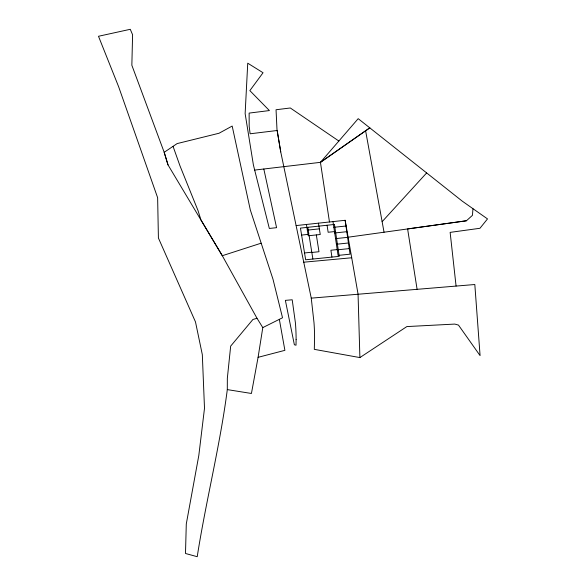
<?xml version="1.0" encoding="UTF-8"?>
<svg xmlns="http://www.w3.org/2000/svg" width="586" height="586" viewBox="0 0 586 586"><rect width="100%" height="100%" fill="white"/><g stroke="black" fill="none" stroke-linecap="round" stroke-linejoin="round"><path stroke-width="0.88" d="M227.302 389.602L227.339 378.248L230.672 346.114L252.932 319.465L257.012 318.279L262.792 327.596L258.082 357.328L251.431 393.477L227.302 389.602C220.058 445.778 205.957 500.752 197.218 556.7L185.491 553.484L186.289 523.965L198.815 455.432L204.499 408.288L202.324 354.662L195.497 321.941L158.41 238.011L157.634 197.716L118.606 86.662L98.492 36.273L130.275 29.3L132.59 34.728L131.85 65.251L164.19 152.309L168.021 164.915L222.306 255.716L257.012 318.279M311.254 298.142L474.821 284.518L480.081 355.621L458.472 325.084L454.802 324.08L406.852 326.578L359.892 357.577L314.308 349.351L314.587 337.346A268.439 224.577 30.5 0 0 313.993 322.6L311.254 298.142L280.738 151.921L277.156 130.495L250.127 133.791L249.182 126.356L249.131 113.091L269.399 110.564L249.856 90.625L263.048 72.737L247.739 63.193L245.138 113.618L253.379 164.871L254.676 170.079L320.439 162.344L358.192 118.665L462.237 201.13L472.953 208.682L472.463 215.311L466.441 220.768L348.106 237.213M382.123 221.691L426.571 173.009M320.439 162.344L369.773 127.873L320.439 162.344L329.471 221.977M262.792 327.596L282.525 317.759L273.01 279.288L250.317 209.964L232.181 126.063L219.025 133.249L177.126 143.592L164.183 152.309L168.006 164.908M261.063 243.212L222.306 255.716L200.961 219.984L198.031 210.608L179.99 165.867L173.046 146.339M258.082 357.328L284.891 350.34L279.339 319.341M466.441 220.768L407.614 228.936L417.086 289.264M296.12 225.573L345.147 220.292L358.061 294.106L359.892 357.577M307.335 230.137L319.363 228.855M333.852 227.302L345.974 226.006M301.6 235.074L308.903 234.297L307.782 227.324M335.514 231.47L328.145 232.254L327.076 225.251M334.701 232.979L346.802 231.697M335.551 238.627L347.623 237.359M336.393 244.252L348.436 242.992M304.537 252.962L311.796 252.214M338.203 249.482L330.892 250.237L331.94 257.093M311.84 252.471L318.982 251.731L316.33 234.927M337.236 249.848L349.249 248.603M303.746 262.198L351.703 257.767M338.855 141.036L290.304 107.985L276.05 109.743L276.988 129.535L280.738 151.921M472.953 208.682L487.508 218.908L479.956 228.284L450.136 232.378L456.076 286.056M254.676 170.079L269.333 228.459L276.577 227.676L263.817 169.01M365.613 130.795L384.042 232.217M306.412 224.46L308.243 235.784L320.249 234.51L318.469 223.163M309.13 235.689L312.895 259.041M332.995 221.596L338.071 255.415L350.054 254.185L345.147 220.292M296.106 339.367L296.025 345.213L294.37 344.773L285.375 300.369L292.202 299.783L295.425 322.945A251.475 210.125 30.5 0 1 296.106 339.367M334.46 224.46L300.45 228.108L305.665 259.781L339.228 256.346L334.46 224.46"/></g></svg>
